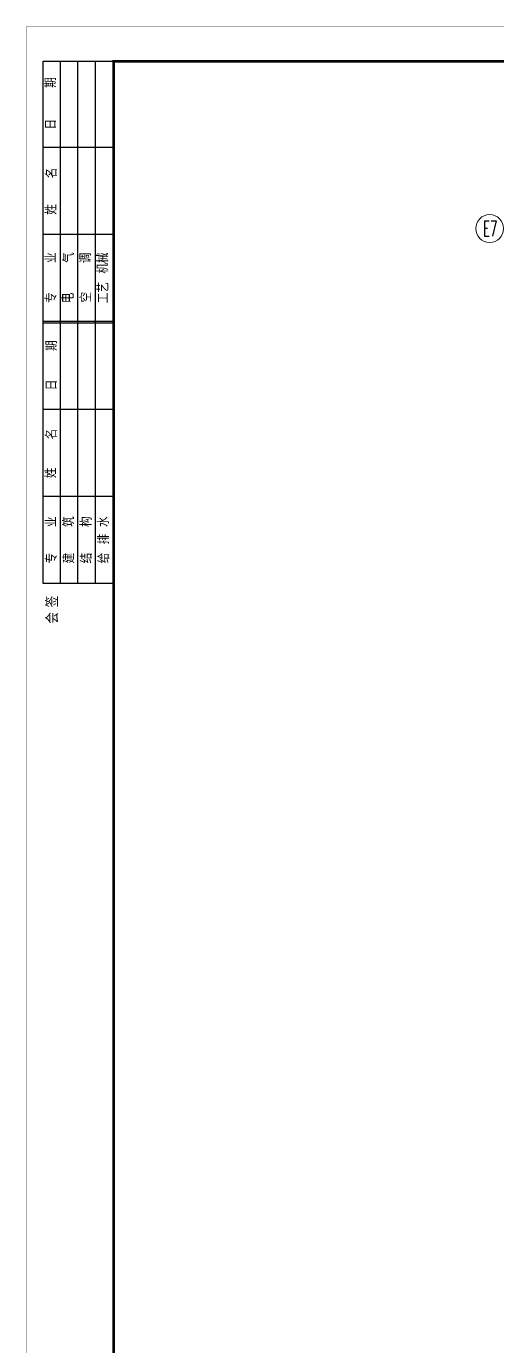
# Model space of a CAD drawing. Extents: x 953929 to 1132291, y -67290 to 107124.
# Drawn here: x 953929 to 974168, y 50266 to 107124 of the extents above; entities that cross this region are included whole.
import ezdxf
from ezdxf.enums import TextEntityAlignment as Align

# ---------------------------------------------------------------- set-up
doc = ezdxf.new("R2010")
doc.units = 0
doc.header["$MEASUREMENT"] = 0
doc.layers.get('0').update_dxf_attribs({"linetype": 'CONTINUOUS'})
doc.layers.add('AXIS', color=3, linetype='CONTINUOUS', lineweight=9)
doc.styles.add('COMPLEX', font='COMPLEX.shx')
doc.styles.add('HZ', font='txt', dxfattribs={"width": 0.75, "oblique": 10, "bigfont": 'hztxt'})

msp = doc.modelspace()

# ---------------------------------------------------------------- linework, layer by layer
for p, q in [((954647.866, 83118.062), (954647.866, 105618.062)), ((954647.866, 105618.062), (957647.866, 105618.062)), ((955397.866, 83118.062), (955397.866, 105618.062)), ((956147.866, 83118.062), (956147.866, 105618.062)), ((956897.866, 83118.062), (956897.866, 105618.062)), ((957647.866, 101898.062), (954647.866, 101898.062)), ((957647.866, 98148.062), (954647.866, 98148.062)), ((957647.866, 94398.062), (954647.866, 94398.062)), ((957647.866, 94338.062), (954647.866, 94338.062)), ((957647.866, 90618.062), (954647.866, 90618.062)), ((957647.866, 86868.062), (954647.866, 86868.062)), ((957647.866, 83118.062), (954647.866, 83118.062))]:
    msp.add_line(p, q)
for points, const_width in [([(1132285.366, -19031.938), (953935.366, -19031.938), (953935.366, 107118.062), (1132285.366, 107118.062)], 12), ([(1130785.366, 105618.062), (1130785.366, -17531.938), (957685.366, -17531.938), (957685.366, 105618.062)], 120)]:
    msp.add_lwpolyline(points, close=True, dxfattribs=dict(const_width=const_width))
at = {"layer": 'AXIS'}
msp.add_circle((973870.04, 98411.696), 600, dxfattribs=at)

# ---------------------------------------------------------------- texts
at = {"style": 'HZ'}
for s, height, width, p in [('期', 480, 0.95, (955210.134, 104474.755)), ('日', 480, 0.95, (955215.277, 102680.774)), ('名', 480, 0.95, (955249.543, 100575.712)), ('姓', 480, 0.95, (955232.341, 99009.284)), ('业', 480, 0.95, (955223.126, 96929.051)), ('气', 480, 0.95, (955985.478, 96931.289)), ('调', 480, 0.95, (956713.669, 96916.054)), ('机械', 480, 0.95, (957453.71, 96467.923)), ('专', 480, 0.95, (955231.6, 95203.32)), ('电', 555, 0.8, (955979.704, 95203.636)), ('空', 480, 0.95, (956734.492, 95230.411)), ('工艺', 480, 0.95, (957474.533, 95193.288)), ('期', 480, 0.95, (955248.167, 93136.923)), ('日', 480, 0.95, (955253.31, 91439.881)), ('名', 480, 0.95, (955239.422, 89325.712)), ('姓', 480, 0.95, (955222.221, 87651.715)), ('业', 480, 0.95, (955235.783, 85544.029)), ('筑', 480, 0.95, (955987.552, 85548.178)), ('构', 480, 0.95, (956741.841, 85548.178)), ('水', 480, 0.95, (957483.341, 85548.178)), ('排', 480, 0.95, (957491.09, 84797.458)), ('专', 480, 0.95, (955243.531, 83975.86)), ('建', 480, 0.95, (955995.3, 83975.86)), ('结', 480, 0.95, (956749.589, 83982.89)), ('给', 480, 0.95, (957498.838, 83982.89)), ('签', 525, 0.95, (955306.085, 82086.804)), ('会', 525, 0.95, (955306.085, 81382.792))]:
    msp.add_text(s, height=height, rotation=90, dxfattribs=dict(at, width=width)).set_placement(p)
at = {"layer": 'AXIS', "style": 'COMPLEX', "width": 0.535714}
msp.add_attdef('E7', text='2', height=672, dxfattribs=at).set_placement((973590.482, 98077.196), (974190.482, 98077.196), align=Align.FIT)

doc.saveas('drawing.dxf')
